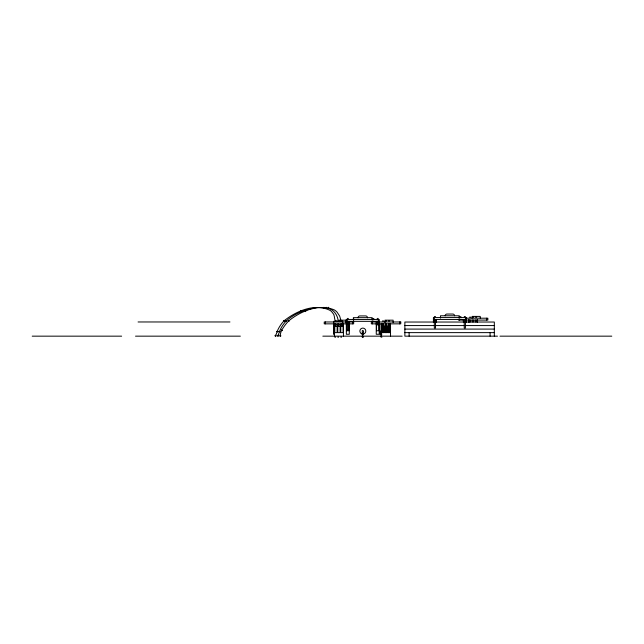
<?xml version="1.0" encoding="UTF-8"?>
<svg xmlns="http://www.w3.org/2000/svg" width="644" height="644" viewBox="0 0 644 644"><rect width="100%" height="100%" fill="white"/><g stroke="black" fill="none" stroke-linecap="round" stroke-linejoin="round"><path stroke-width="0.97" d="M303.34 311.624L302.873 310.601L302.994 311.068M284.326 321.364L283.441 320.599L284.294 321.396M326.089 308.428L326.218 307.301L326.033 308.436M323.795 308.396L323.908 307.309L323.723 308.428M275.648 335.854L277.121 331.571A31.612 22.629 -32.4 0 1 283.859 320.97C296.248 311.02 315.166 302.744 330.42 310.569A11.334 11.19 -58 0 1 332.674 312.968C335.138 314.739 333.946 320.181 335.806 321.251M278.007 335.854L279.432 331.571A30.365 22.113 -35.3 0 1 286.178 320.97C294.509 313.539 305.57 309.305 316.51 307.639M341.723 321.235L340.652 321.396L341.779 321.195M362.983 331.877C364.721 331.435 362.009 329.269 362.161 331.418M338.358 321.179L337.641 321.364M335.234 321.332L334.783 321.34L335.806 321.219M317.927 307.518L326.154 307.872M434.338 316.55L435.521 316.55M459.067 316.663L460.919 316.663L460.919 317.838M464.235 316.55L465.419 316.55M469.556 317.178L470.74 317.178M472.551 317.178L473.726 317.178M475.538 317.178L476.713 317.178M466.345 317.572L433.412 317.572L433.436 322.451L436.423 322.451L436.423 319.456M465.62 318.2L487.854 318.2L487.854 320.084L465.62 320.084M347.237 318.434L348.412 318.434M371.966 318.547L373.818 318.547L373.818 319.722L371.966 319.722M377.134 318.434L378.31 318.434M346.311 319.456L379.236 319.456L379.195 334.276L376.257 334.276L376.233 321.34M433.412 319.456L466.345 319.456M463.616 320.084L458.423 320.084L458.423 319.142M338.808 320.173L346.053 320.173L346.053 322.684M335.379 320.945L336.554 320.945M338.366 320.945L339.541 320.945M341.352 320.945L342.536 320.945M382.456 320.945L383.639 320.945M385.45 320.945L386.625 320.945M388.437 320.945L389.612 320.945M346.311 321.34L379.236 321.34M138.074 321.968L229.948 321.968M433.992 322.032L404.867 322.032L404.867 336.16L497.49 336.16M436.64 322.032L462.553 322.032M465.62 322.032L494.326 322.032L494.326 336.16M379.195 324.27L376.257 324.27L379.219 324.334M336.393 324.801L334.043 324.801L333.721 334.268L333.721 321.276L342.689 321.276L342.689 326.275M337.029 324.801L339.388 324.801M340.024 324.801L342.375 324.801M404.867 325.566L434.418 325.566M435.264 325.566L464.775 325.566M465.62 325.566L494.326 325.566M404.867 329.092L494.326 329.092M381.836 331.257L379.96 331.257L379.96 334.26L381.836 334.26M404.867 332.626L494.326 332.626M362.081 332.739L363.522 332.739M362.081 334.461L363.522 334.461M32.208 336.16L121.644 336.16M135.522 336.16L240.349 336.16M322.829 336.16L402.154 336.16M499.986 336.16L611.792 336.16M362.081 336.812L363.522 336.812M362.322 337.053L363.272 337.053M334.808 337.166L335.629 337.166M337.794 337.166L338.623 337.166M340.789 337.142L341.61 337.166M381.868 337.142L381.047 337.15L381.047 334.317M286.588 321.388L285.759 320.623L286.636 321.356M327.442 308.13C333.689 309.233 337.802 315.19 338.205 321.276M280.309 335.854L280.06 335.331L280.744 335.46L280.687 336.297L279.866 336.24L280.969 331.934A7.293 0.982 -58.6 0 1 281.742 330.364M300.909 311.535L300.563 310.593L300.82 311.358M341.207 321.276L339.654 316.059L337.021 312.09A13.58 13.234 -49.2 0 0 334.349 309.925C318.941 303.413 300.796 311.02 288.593 320.978A33.255 20.866 -39.5 0 0 281.661 330.356M362.749 336.812L362.749 332.739M490.076 332.626L490.076 336.16M486.671 318.2L486.671 320.084M480.239 318.08L480.239 316.405L472.084 316.405L472.084 318.08M477.51 319.585L477.51 322.386M476.713 320.044L476.713 321.952M475.538 320.044L475.538 321.952M473.726 320.044L473.726 321.952M472.551 320.044L472.551 321.952M470.74 320.044L470.74 321.952M469.556 320.044L469.556 321.952M468.768 319.585L468.768 322.386M466.361 317.572L466.32 322.451L463.334 322.451L463.334 319.456M465.966 319.456L465.966 322.451M465.443 317.572L465.419 328.013L464.235 328.013L464.235 319.416M463.688 319.456L463.688 322.451M459.599 319.142L459.599 320.084M459.293 318.128L459.293 315.777L440.464 315.777L440.464 318.128M436.069 319.456L436.069 322.451M435.521 319.416L435.521 328.013L434.338 328.013L434.314 317.572M433.79 319.456L433.79 322.451M409.117 332.626L409.117 336.16M399.57 321.968L399.57 323.852M393.13 322.684L393.13 320.173L384.983 320.173L384.983 322.684M390.522 336.16L390.522 326.154L381.554 326.154L381.554 336.16M390.409 323.352L390.409 326.154M390.2 326.154L390.2 332.626L387.849 332.626L387.849 326.154M389.612 323.811L389.612 332.401L388.437 332.401L388.437 323.811M387.213 326.154L387.213 332.626L384.862 332.626L384.862 326.154M386.625 323.811L386.625 332.401L385.45 332.401L385.45 323.811M384.227 326.154L384.227 332.626L381.868 332.626L381.868 326.154M383.639 323.811L383.639 332.401L382.456 332.401L382.456 323.811M381.868 323.964L381.868 325.84M381.667 323.352L381.667 326.154M381.047 323.964L381.047 331.499M380.314 331.257L380.314 334.244M378.865 321.34L378.905 330.742L376.547 330.742L376.579 321.34M378.342 319.456L378.31 325.123M377.134 321.3L377.134 325.123M372.498 321.968L372.498 323.852M372.192 320.012L372.192 317.661L353.363 317.661L353.363 320.012M353.669 318.321L353.669 320.197M352.493 321.968L352.493 323.852M349.322 321.34L349.322 324.334L346.335 324.334L349.298 324.27L349.298 334.276L346.359 334.276L346.295 319.456M348.968 321.34L349.008 330.742L346.649 330.742L346.689 321.34M348.412 321.3L348.412 329.897L347.237 329.897L347.213 319.456M343.437 336.16L343.437 326.154L334.469 326.154L334.469 336.16M343.324 323.352L343.324 326.154M343.123 326.154L343.123 332.626L340.765 332.626L340.765 326.154M342.536 323.811L342.536 325.719M341.61 323.98L341.61 325.864M340.789 323.98L340.789 325.864M340.129 326.154L340.129 332.626L337.778 332.626L337.778 326.154M338.623 323.98L338.623 325.864M337.794 323.98L337.794 325.864M337.142 326.154L337.142 332.626L334.783 332.626L334.783 326.154M335.629 323.98L335.629 325.864M334.808 323.98L334.808 325.864M325.421 321.968L325.421 323.852M454.584 315.81A1.763 1.763 0 0 0 452.821 314.039L446.936 314.039A1.763 1.763 0 0 0 445.173 315.81M367.474 317.846A1.763 1.763 0 0 0 365.72 315.922L359.835 315.922A1.763 1.763 0 0 0 358.072 317.846M305.264 310.609L305.731 311.632L305.272 310.593M275.06 335.806C276.445 337.738 276.252 333.825 275.069 335.749M328.4 308.186L328.673 307.325L328.4 308.186M277.427 335.79C278.82 337.786 278.546 333.793 277.427 335.79M281.203 330.131L282.265 330.63L281.211 330.106M276.566 331.378L277.669 331.797L276.566 331.378M278.876 331.37L279.979 331.781L278.876 331.37M353.669 321.968L324.238 321.968L324.238 323.852L353.669 323.852L353.669 321.968M400.753 321.968L371.322 321.968L371.322 323.852L400.753 323.852L400.753 321.968M288.214 320.583L288.995 321.388L288.238 320.591M361.348 333.656A2.979 2.979 0 0 0 365.816 331.08A2.979 2.979 0 0 0 361.348 328.496A2.979 2.979 0 0 0 361.348 333.656"/></g></svg>
